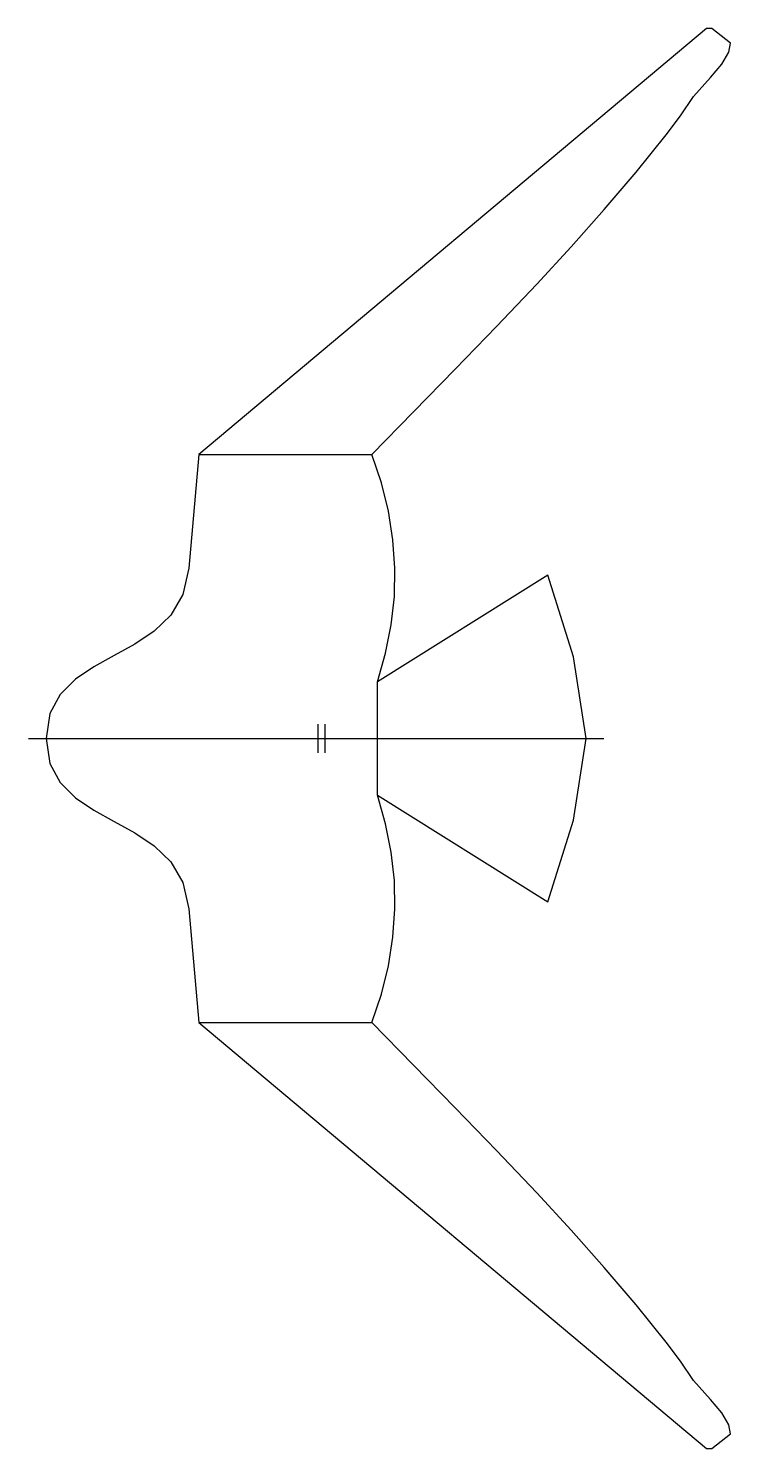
# Model space of a CAD drawing. Header units: millimetres. Extents: x -41 to 157, y -200 to 200.
import ezdxf

# ---------------------------------------------------------------- set-up
doc = ezdxf.new("R2010")
doc.units = ezdxf.units.MM
for name, color, linetype in [('CENTRELINE', 8, 'CONTINUOUS'), ('CG_MARKS', 5, 'CONTINUOUS'), ('HINGE_BEND_UP', 1, 'CONTINUOUS'), ('OUTLINE', 7, 'CONTINUOUS'), ('WRIST_MARKER', 3, 'CONTINUOUS')]:
    doc.layers.add(name, color=color, linetype=linetype)

msp = doc.modelspace()

# ---------------------------------------------------------------- linework, layer by layer
at = {"layer": 'CENTRELINE'}
msp.add_line((-41, 0), (121.1005, 0), dxfattribs=at)
at = {"layer": 'CG_MARKS'}
for p, q in [((40.6139, -4), (40.6139, 4)), ((42.5798, -4), (42.5798, 4))]:
    msp.add_line(p, q, dxfattribs=at)
at = {"layer": 'HINGE_BEND_UP'}
msp.add_line((57.3005, -16), (57.3005, 16), dxfattribs=at)
at = {"layer": 'OUTLINE'}
for p, q in [((150.0095, 200), (6.9991, 80)), ((151.4707, 200), (150.0095, 200)), ((156.7682, 195.8), (151.4707, 200)), ((154.2974, 189.92), (156.2294, 193.28)), ((156.2294, 193.28), (156.7682, 195.8)), ((151.063, 186.2), (154.2974, 189.92)), ((146.2935, 180.8), (151.063, 186.2)), ((142.646, 175.4), (146.2935, 180.8)), ((138.6096, 170), (142.646, 175.4)), ((130.1399, 159.5), (138.6096, 170)), ((121.1758, 149), (130.1399, 159.5)), ((111.8246, 138.5), (121.1758, 149)), ((102.1935, 128), (111.8246, 138.5)), ((90.8503, 116), (102.1935, 128)), ((79.197, 104), (90.8503, 116)), ((67.4197, 92), (79.197, 104)), ((55.7045, 80), (67.4197, 92)), ((6.9991, 80), (4.1995, 48)), ((58.4109, 72), (55.7045, 80)), ((60.401, 64), (58.4109, 72)), ((61.6749, 56), (60.401, 64)), ((62.2325, 48), (61.6749, 56)), ((4.1995, 48), (2.4772, 40.5485)), ((62.0739, 40), (62.2325, 48)), ((105.3005, 46), (57.3005, 16)), ((112.5005, 23), (105.3005, 46)), ((2.4772, 40.5485), (-0.9242, 34.7646)), ((61.199, 32), (62.0739, 40)), ((-0.9242, 34.7646), (-5.5665, 30.244)), ((59.6079, 24), (61.199, 32)), ((-5.5665, 30.244), (-11.0116, 26.5822)), ((-11.0116, 26.5822), (-16.8211, 23.3748)), ((57.3005, 16), (59.6079, 24)), ((-22.557, 20.2174), (-27.781, 16.7057)), ((-16.8211, 23.3748), (-22.557, 20.2174)), ((116.1005, 0), (112.5005, 23)), ((-27.781, 16.7057), (-32.055, 12.4351)), ((-32.055, 12.4351), (-34.9407, 7.0014)), ((-34.9407, 7.0014), (-36, 0)), ((-36, 0), (-34.9407, -7.0014)), ((112.5005, -23), (116.1005, 0)), ((-34.9407, -7.0014), (-32.055, -12.4351)), ((-32.055, -12.4351), (-27.781, -16.7057)), ((59.6079, -24), (57.3005, -16)), ((57.3005, -16), (105.3005, -46)), ((-27.781, -16.7057), (-22.557, -20.2174)), ((-22.557, -20.2174), (-16.8211, -23.3748)), ((-16.8211, -23.3748), (-11.0116, -26.5822)), ((61.199, -32), (59.6079, -24)), ((105.3005, -46), (112.5005, -23)), ((-11.0116, -26.5822), (-5.5665, -30.244)), ((-5.5665, -30.244), (-0.9242, -34.7646)), ((62.0739, -40), (61.199, -32)), ((-0.9242, -34.7646), (2.4772, -40.5485)), ((62.2325, -48), (62.0739, -40)), ((2.4772, -40.5485), (4.1995, -48)), ((4.1995, -48), (6.9991, -80)), ((61.6749, -56), (62.2325, -48)), ((60.401, -64), (61.6749, -56)), ((58.4109, -72), (60.401, -64)), ((55.7045, -80), (58.4109, -72)), ((6.9991, -80), (150.0095, -200)), ((67.4197, -92), (55.7045, -80)), ((79.197, -104), (67.4197, -92)), ((90.8503, -116), (79.197, -104)), ((102.1935, -128), (90.8503, -116)), ((111.8246, -138.5), (102.1935, -128)), ((121.1758, -149), (111.8246, -138.5)), ((130.1399, -159.5), (121.1758, -149)), ((138.6096, -170), (130.1399, -159.5)), ((142.646, -175.4), (138.6096, -170)), ((146.2935, -180.8), (142.646, -175.4)), ((151.063, -186.2), (146.2935, -180.8)), ((154.2974, -189.92), (151.063, -186.2)), ((156.2294, -193.28), (154.2974, -189.92)), ((151.4707, -200), (156.7682, -195.8)), ((156.7682, -195.8), (156.2294, -193.28)), ((150.0095, -200), (151.4707, -200))]:
    msp.add_line(p, q, dxfattribs=at)
at = {"layer": 'WRIST_MARKER'}
for p, q in [((6.9991, 80), (55.7045, 80)), ((6.9991, -80), (55.7045, -80))]:
    msp.add_line(p, q, dxfattribs=at)

doc.saveas('drawing.dxf')
